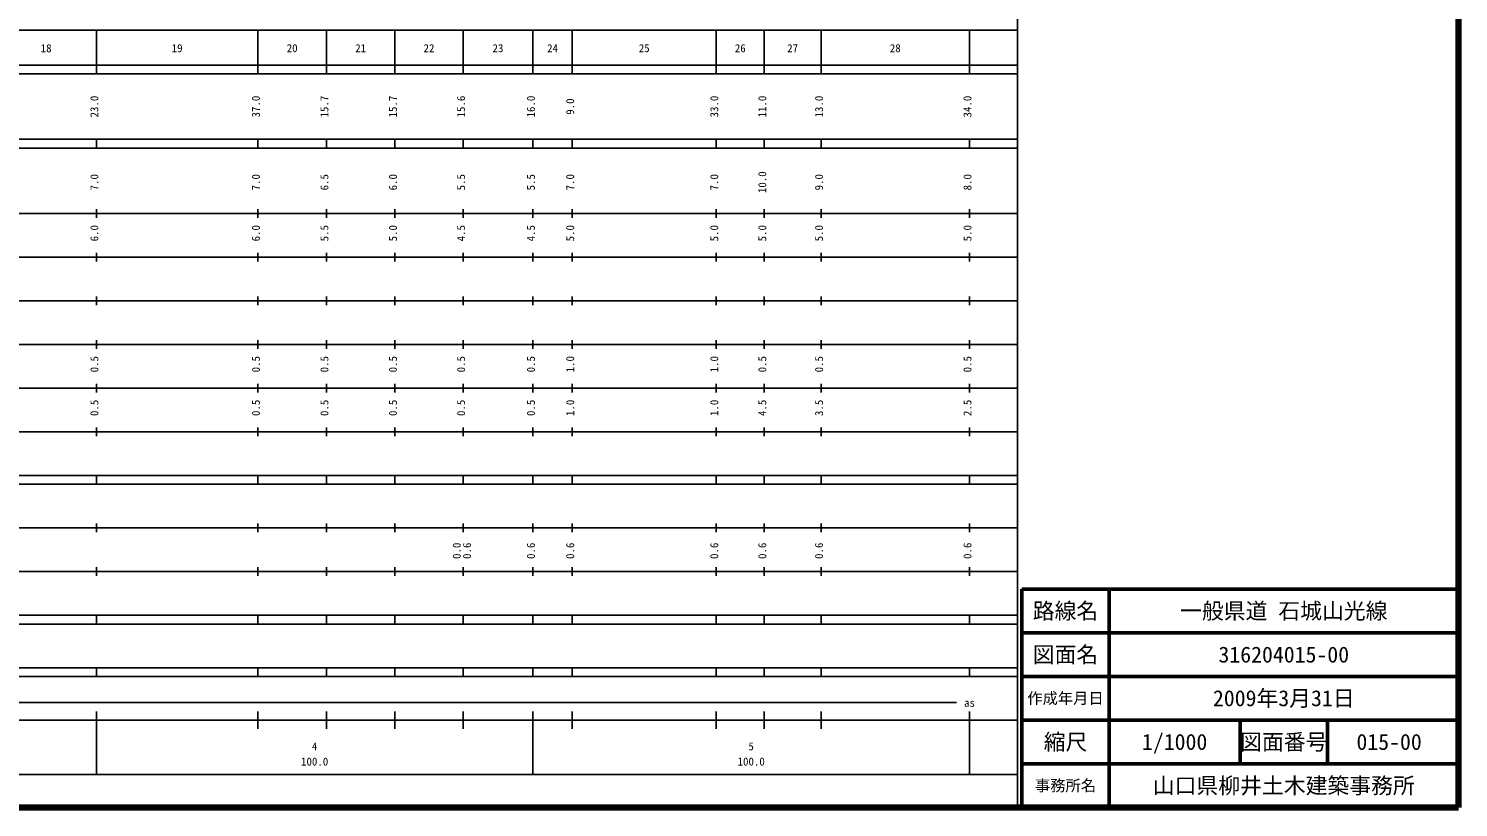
# Model space of a CAD drawing. Units: millimetres on the paper, enlarged 1000 times. Extents: x 40000 to 680000, y 20000 to 380000.
# Drawn here: x 352476 to 680000, y 20000 to 198357 of the extents above; entities that cross this region are included whole.
import ezdxf
from ezdxf.enums import TextEntityAlignment as Align

# ---------------------------------------------------------------- set-up
doc = ezdxf.new("R2010")
doc.units = ezdxf.units.MM
doc.header["$LTSCALE"] = 1000
for name, color, linetype, lineweight in [('M-TTL', 2, 'Continuous', 140), ('M-TTL-BAND', 7, 'Continuous', 25), ('M-TTL-FRAM', 2, 'Continuous', 50), ('M-TTL-LINE', 7, 'Continuous', 50)]:
    doc.layers.add(name, color=color, linetype=linetype, lineweight=lineweight)
doc.layers.add('M-TTL-TXT', color=7, linetype='Continuous')
doc.styles.add('ＭＳ ゴシック', font='')
doc.styles.get('ＭＳ ゴシック').set_extended_font_data('MS Gothic')

msp = doc.modelspace()

# ---------------------------------------------------------------- linework, layer by layer
at = {"layer": 'M-TTL'}
for p, q in [((680000, 20000), (680000, 380000)), ((40000, 20000), (680000, 20000))]:
    msp.add_line(p, q, dxfattribs=at)
at = {"layer": 'M-TTL-BAND'}
for p, q in [((579000, 20000), (579000, 370000)), ((68000, 198000), (579000, 198000)), ((368000, 188000), (368000, 198000)), ((405000, 188000), (405000, 198000)), ((420700, 188000), (420700, 198000)), ((436400, 188000), (436400, 198000)), ((452000, 188000), (452000, 198000)), ((468000, 188000), (468000, 198000)), ((477000, 188000), (477000, 198000)), ((510000, 188000), (510000, 198000)), ((521000, 188000), (521000, 198000)), ((534000, 188000), (534000, 198000)), ((568000, 188000), (568000, 198000)), ((40000, 190000), (579000, 190000)), ((40000, 188000), (579000, 188000)), ((40000, 173000), (579000, 173000)), ((40000, 171000), (579000, 171000)), ((368000, 171000), (368000, 173000)), ((405000, 171000), (405000, 173000)), ((420700, 171000), (420700, 173000)), ((436400, 171000), (436400, 173000)), ((452000, 171000), (452000, 173000)), ((468000, 171000), (468000, 173000)), ((477000, 171000), (477000, 173000)), ((510000, 171000), (510000, 173000)), ((521000, 171000), (521000, 173000)), ((534000, 171000), (534000, 173000)), ((568000, 171000), (568000, 173000)), ((40000, 156000), (579000, 156000)), ((368000, 155000), (368000, 157000)), ((405000, 155000), (405000, 157000)), ((420700, 155000), (420700, 157000)), ((436400, 155000), (436400, 157000)), ((452000, 155000), (452000, 157000)), ((468000, 155000), (468000, 157000)), ((477000, 155000), (477000, 157000)), ((510000, 155000), (510000, 157000)), ((521000, 155000), (521000, 157000)), ((534000, 155000), (534000, 157000)), ((568000, 155000), (568000, 157000)), ((46000, 146000), (579000, 146000)), ((368000, 145000), (368000, 147000)), ((405000, 145000), (405000, 147000)), ((420700, 145000), (420700, 147000)), ((436400, 145000), (436400, 147000)), ((452000, 145000), (452000, 147000)), ((468000, 145000), (468000, 147000)), ((477000, 145000), (477000, 147000)), ((510000, 145000), (510000, 147000)), ((521000, 145000), (521000, 147000)), ((534000, 145000), (534000, 147000)), ((568000, 145000), (568000, 147000)), ((52000, 136000), (579000, 136000)), ((368000, 135000), (368000, 137000)), ((405000, 135000), (405000, 137000)), ((420700, 135000), (420700, 137000)), ((436400, 135000), (436400, 137000)), ((452000, 135000), (452000, 137000)), ((468000, 135000), (468000, 137000)), ((477000, 135000), (477000, 137000)), ((510000, 135000), (510000, 137000)), ((521000, 135000), (521000, 137000)), ((534000, 135000), (534000, 137000)), ((568000, 135000), (568000, 137000)), ((46000, 126000), (579000, 126000)), ((368000, 125000), (368000, 127000)), ((405000, 125000), (405000, 127000)), ((420700, 125000), (420700, 127000)), ((436400, 125000), (436400, 127000)), ((452000, 125000), (452000, 127000)), ((468000, 125000), (468000, 127000)), ((477000, 125000), (477000, 127000)), ((510000, 125000), (510000, 127000)), ((521000, 125000), (521000, 127000)), ((534000, 125000), (534000, 127000)), ((568000, 125000), (568000, 127000)), ((52000, 116000), (579000, 116000)), ((368000, 115000), (368000, 117000)), ((405000, 115000), (405000, 117000)), ((420700, 115000), (420700, 117000)), ((436400, 115000), (436400, 117000)), ((452000, 115000), (452000, 117000)), ((468000, 115000), (468000, 117000)), ((477000, 115000), (477000, 117000)), ((510000, 115000), (510000, 117000)), ((521000, 115000), (521000, 117000)), ((534000, 115000), (534000, 117000)), ((568000, 115000), (568000, 117000)), ((46000, 106000), (579000, 106000)), ((368000, 105000), (368000, 107000)), ((405000, 105000), (405000, 107000)), ((420700, 105000), (420700, 107000)), ((436400, 105000), (436400, 107000)), ((452000, 105000), (452000, 107000)), ((468000, 105000), (468000, 107000)), ((477000, 105000), (477000, 107000)), ((510000, 105000), (510000, 107000)), ((521000, 105000), (521000, 107000)), ((534000, 105000), (534000, 107000)), ((568000, 105000), (568000, 107000)), ((40000, 96000), (579000, 96000)), ((368000, 94000), (368000, 96000)), ((405000, 94000), (405000, 96000)), ((420700, 94000), (420700, 96000)), ((436400, 94000), (436400, 96000)), ((452000, 94000), (452000, 96000)), ((468000, 94000), (468000, 96000)), ((477000, 94000), (477000, 96000)), ((510000, 94000), (510000, 96000)), ((521000, 94000), (521000, 96000)), ((534000, 94000), (534000, 96000)), ((568000, 94000), (568000, 96000)), ((40000, 94000), (579000, 94000)), ((49000, 84000), (579000, 84000)), ((368000, 83000), (368000, 85000)), ((405000, 83000), (405000, 85000)), ((420700, 83000), (420700, 85000)), ((436400, 83000), (436400, 85000)), ((452000, 83000), (452000, 85000)), ((468000, 83000), (468000, 85000)), ((477000, 83000), (477000, 85000)), ((510000, 83000), (510000, 85000)), ((521000, 83000), (521000, 85000)), ((534000, 83000), (534000, 85000)), ((568000, 83000), (568000, 85000)), ((40000, 74000), (579000, 74000)), ((368000, 73000), (368000, 75000)), ((405000, 73000), (405000, 75000)), ((420700, 73000), (420700, 75000)), ((436400, 73000), (436400, 75000)), ((452000, 73000), (452000, 75000)), ((468000, 73000), (468000, 75000)), ((477000, 73000), (477000, 75000)), ((510000, 73000), (510000, 75000)), ((521000, 73000), (521000, 75000)), ((534000, 73000), (534000, 75000)), ((568000, 73000), (568000, 75000)), ((40000, 64000), (579000, 64000)), ((368000, 62000), (368000, 64000)), ((405000, 62000), (405000, 64000)), ((420700, 62000), (420700, 64000)), ((436400, 62000), (436400, 64000)), ((452000, 62000), (452000, 64000)), ((468000, 62000), (468000, 64000)), ((477000, 62000), (477000, 64000)), ((510000, 62000), (510000, 64000)), ((521000, 62000), (521000, 64000)), ((534000, 62000), (534000, 64000)), ((568000, 62000), (568000, 64000)), ((40000, 62000), (579000, 62000)), ((40000, 52000), (579000, 52000)), ((40000, 50000), (579000, 50000)), ((368000, 50000), (368000, 52000)), ((405000, 50000), (405000, 52000)), ((420700, 50000), (420700, 52000)), ((436400, 50000), (436400, 52000)), ((452000, 50000), (452000, 52000)), ((468000, 50000), (468000, 52000)), ((477000, 50000), (477000, 52000)), ((510000, 50000), (510000, 52000)), ((521000, 50000), (521000, 52000)), ((534000, 50000), (534000, 52000)), ((568000, 50000), (568000, 52000)), ((71000, 44000), (565000, 44000)), ((40000, 40000), (579000, 40000)), ((368000, 27500), (368000, 42000)), ((405000, 38000), (405000, 42000)), ((420700, 38000), (420700, 42000)), ((436400, 38000), (436400, 42000)), ((452000, 38000), (452000, 42000)), ((468000, 27500), (468000, 42000)), ((477000, 38000), (477000, 42000)), ((510000, 38000), (510000, 42000)), ((521000, 38000), (521000, 42000)), ((534000, 38000), (534000, 42000)), ((568000, 27500), (568000, 42000)), ((68000, 27500), (579000, 27500))]:
    msp.add_line(p, q, dxfattribs=at)
at = {"layer": 'M-TTL-FRAM'}
for p, q in [((680000, 70000), (580000, 70000)), ((580000, 70000), (580000, 20000))]:
    msp.add_line(p, q, dxfattribs=at)
at = {"layer": 'M-TTL-LINE'}
for p, q in [((600000, 70000), (600000, 20000)), ((680000, 60000), (580000, 60000)), ((680000, 50000), (580000, 50000)), ((680000, 40000), (580000, 40000)), ((630000, 40000), (630000, 30000)), ((650000, 40000), (650000, 30000)), ((680000, 30000), (580000, 30000))]:
    msp.add_line(p, q, dxfattribs=at)

# ---------------------------------------------------------------- texts
at = {"layer": 'M-TTL-BAND', "style": 'ＭＳ ゴシック'}
for s, p in [('18', (356500, 192405)), ('19', (386500, 192405)), ('20', (412850, 192405)), ('21', (428550, 192405)), ('22', (444200, 192405)), ('23', (460000, 192405)), ('24', (472500, 192405)), ('25', (493500, 192405)), ('26', (515500, 192405)), ('27', (527500, 192405)), ('28', (551000, 192405)), ('as', (568000, 42500)), ('4', (418000, 32523)), ('5', (518000, 32523)), ('100.0', (418000, 29033)), ('100.0', (518000, 29033))]:
    msp.add_text(s, height=1833, dxfattribs=at).set_placement(p, align=Align.BOTTOM_CENTER)
for s, p in [('23.0', (369000, 180500)), ('37.0', (406000, 180500)), ('15.7', (421700, 180500)), ('15.7', (437400, 180500)), ('15.6', (453000, 180500)), ('16.0', (469000, 180500)), ('9.0', (478000, 180500)), ('33.0', (511000, 180500)), ('11.0', (522000, 180500)), ('13.0', (535000, 180500)), ('34.0', (569000, 180500)), ('7.0', (369000, 163174)), ('7.0', (406000, 163174)), ('6.5', (421700, 163174)), ('6.0', (437400, 163174)), ('5.5', (453000, 163174)), ('5.5', (469000, 163174)), ('7.0', (478000, 163174)), ('7.0', (511000, 163174)), ('10.0', (522000, 163174)), ('9.0', (535000, 163174)), ('8.0', (569000, 163174)), ('6.0', (369000, 151500)), ('6.0', (406000, 151500)), ('5.5', (421700, 151500)), ('5.0', (437400, 151500)), ('4.5', (453000, 151500)), ('4.5', (469000, 151500)), ('5.0', (478000, 151500)), ('5.0', (511000, 151500)), ('5.0', (522000, 151500)), ('5.0', (535000, 151500)), ('5.0', (569000, 151500)), ('0.5', (369000, 121500)), ('0.5', (406000, 121500)), ('0.5', (421700, 121500)), ('0.5', (437400, 121500)), ('0.5', (453000, 121500)), ('0.5', (469000, 121500)), ('1.0', (478000, 121500)), ('1.0', (511000, 121500)), ('0.5', (522000, 121500)), ('0.5', (535000, 121500)), ('0.5', (569000, 121500)), ('0.5', (369000, 111500)), ('0.5', (406000, 111500)), ('0.5', (421700, 111500)), ('0.5', (437400, 111500)), ('0.5', (453000, 111500)), ('0.5', (469000, 111500)), ('1.0', (478000, 111500)), ('1.0', (511000, 111500)), ('4.5', (522000, 111500)), ('3.5', (535000, 111500)), ('2.5', (569000, 111500)), ('0.0', (452000, 78764)), ('0.6', (454370, 78764)), ('0.6', (469000, 78764)), ('0.6', (478000, 78764)), ('0.6', (511000, 78764)), ('0.6', (522000, 78764)), ('0.6', (535000, 78764)), ('0.6', (569000, 78764))]:
    msp.add_text(s, height=1833, rotation=90, dxfattribs=at).set_placement(p, align=Align.BOTTOM_CENTER)
at = {"layer": 'M-TTL-TXT', "style": 'ＭＳ ゴシック'}
for s, height, p in [('路線名', 3666, (590000, 65000)), ('路線名', 3666, (590000, 65000)), ('一般県道 石城山光線', 3666, (640000, 65000)), ('図面名', 3666, (590000, 55000)), ('図面名', 3666, (590000, 55000)), ('316204015-00', 3666, (640000, 55000)), ('作成年月日', 2566, (590000, 45000)), ('作成年月日', 2566, (590000, 45000)), ('2009年3月31日', 3666, (640000, 45000)), ('縮尺', 3666, (590000, 35000)), ('縮尺', 3666, (590000, 35000)), ('1/1000', 3666, (615000, 35000)), ('図面番号', 3666, (640000, 35000)), ('図面番号', 3666, (640000, 35000)), ('015-00', 3666, (664125, 35000)), ('事務所名', 2566, (590000, 25000)), ('事務所名', 2566, (590000, 25000)), ('山口県柳井土木建築事務所', 3666, (640000, 25000))]:
    msp.add_text(s, height=height, dxfattribs=at).set_placement(p, align=Align.MIDDLE_CENTER)

doc.saveas('drawing.dxf')
